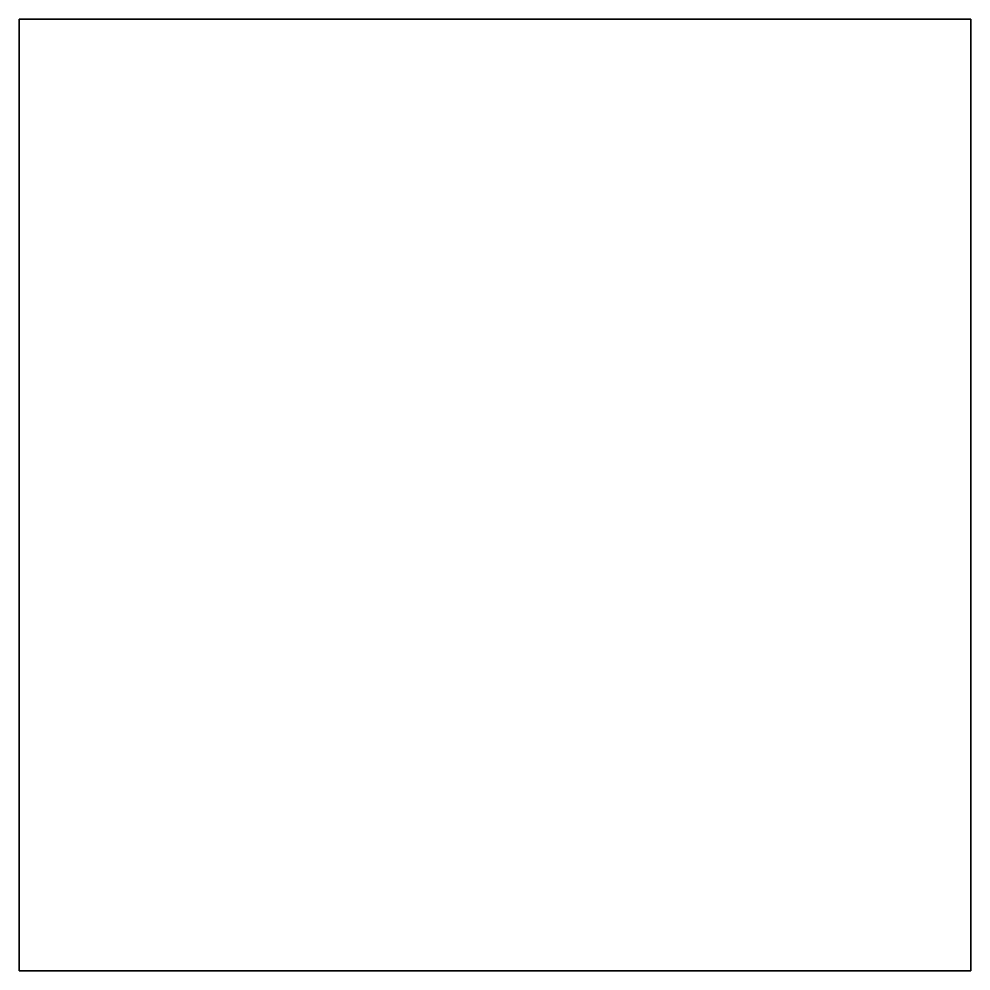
# Model space of a CAD drawing. Extents: x 0 to 1, y 0 to 1.
import ezdxf

# ---------------------------------------------------------------- set-up
doc = ezdxf.new("R2010")
doc.units = 0

msp = doc.modelspace()

# ---------------------------------------------------------------- meshes
mesh = msp.add_polyface()
corners = [(0, 0), (1, 0), (1, 1), (0, 1), (1, 0, 1), (0, 0, 1), (1, 1, 1), (0, 1, 1)]
mesh.append_faces([[corners[k] for k in face] for face in [(0, 1, 2, 3)]], dxfattribs={"color": 1})
mesh.append_faces([[corners[k] for k in face] for face in [(0, 1, 4, 5)]], dxfattribs={"color": 2})
mesh.append_faces([[corners[k] for k in face] for face in [(1, 2, 6, 4)]], dxfattribs={"color": 3})
mesh.append_faces([[corners[k] for k in face] for face in [(2, 6, 7, 3)]], dxfattribs={"color": 4})
mesh.append_faces([[corners[k] for k in face] for face in [(0, 3, 7, 5)]], dxfattribs={"color": 5})
mesh.append_faces([[corners[k] for k in face] for face in [(5, 4, 6, 7)]], dxfattribs={"color": 6})

doc.saveas('drawing.dxf')
